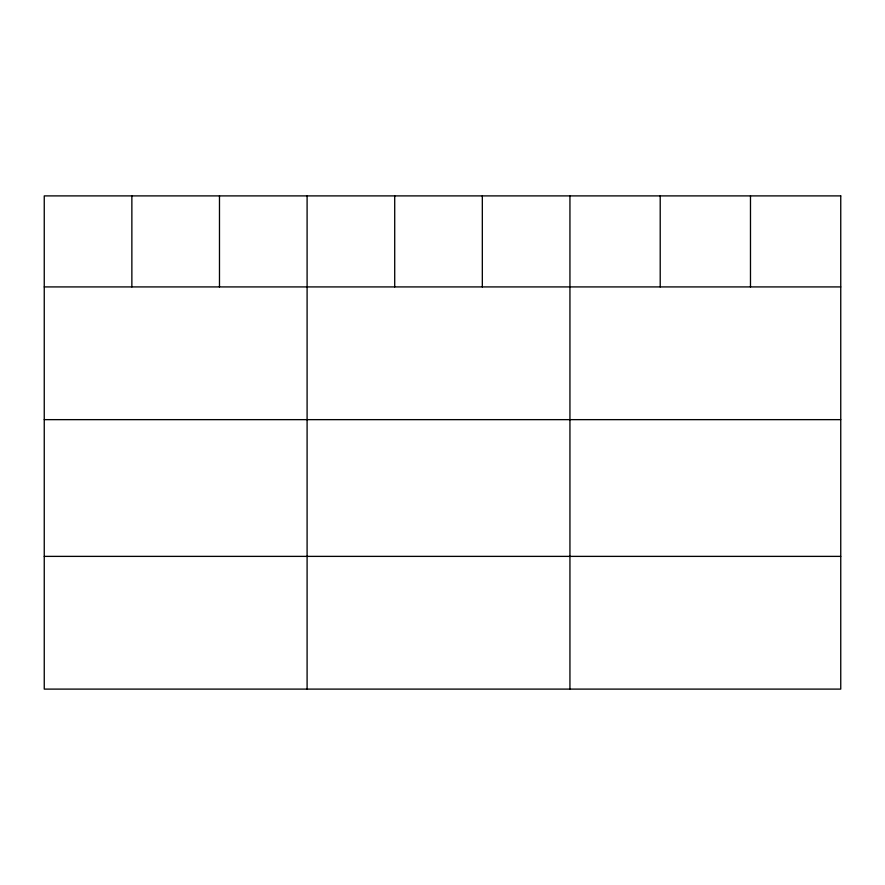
<?xml version="1.0" encoding="UTF-8"?>
<svg xmlns="http://www.w3.org/2000/svg" width="885" height="885" viewBox="0 0 885 885"><rect width="100%" height="100%" fill="white"/><g stroke="black" fill="none" stroke-linecap="round" stroke-linejoin="round"><path stroke-width="1.33" d="M44.25 286.917L840.75 286.917M44.25 419.645L840.75 419.645M44.25 556.377L840.75 556.377M750.48 195.895L750.48 286.917M660.21 195.895L660.21 286.917M569.94 195.895L569.94 689.105M482.325 195.895L482.325 286.917M394.71 195.895L394.71 286.917M307.095 195.895L307.095 689.105M219.48 195.895L219.48 286.917M131.865 195.895L131.865 286.917M840.75 195.895L44.25 195.895L44.25 689.105L840.75 689.105L840.75 195.895"/></g></svg>
